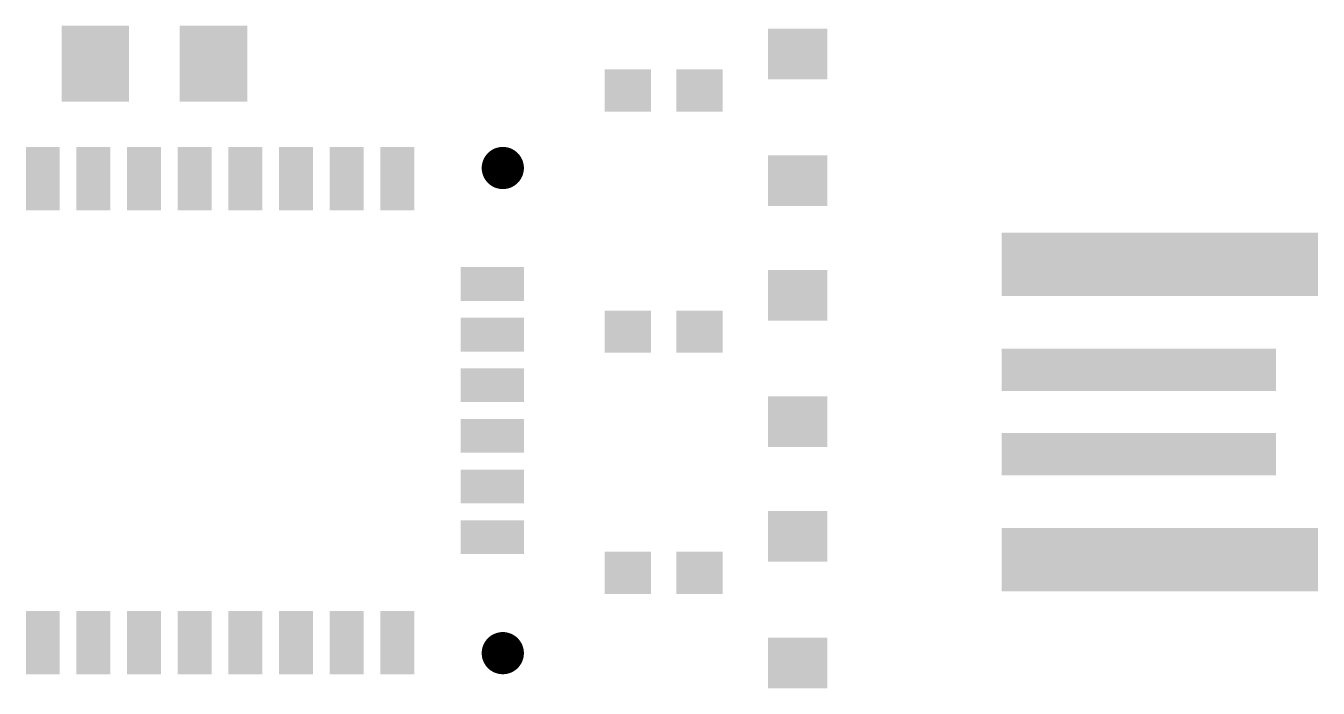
# Model space of a CAD drawing. Extents: x 3.3 to 33.9, y 4.2 to 19.9.
import ezdxf

# ---------------------------------------------------------------- set-up
doc = ezdxf.new("R2010")
doc.units = 0
doc.layers.add('31', color=253, linetype='CONTINUOUS')

# ---------------------------------------------------------------- blocks, each defined once
blk = doc.blocks.new('RECT')
blk.add_solid([(-0.5, -0.5), (0.5, -0.5), (-0.5, 0.5), (0.5, 0.5)])
blk = doc.blocks.new('PIE')
at = {"const_width": 0.5}
blk.add_lwpolyline([(0, -0.25, 1), (0, 0.25, 1), (0, -0.25)], format="xyb", dxfattribs=at)

msp = doc.modelspace()

# ---------------------------------------------------------------- block references
at = {"layer": '31', "xscale": 1.6, "yscale": 1.8}
for p in [(4.95, 19.05), (7.75, 19.05)]:
    msp.add_blockref('RECT', p, dxfattribs=at)
at = {"layer": '31'}
for p, xscale, yscale, rotation in [((21.59, 19.28), 1.2, 1.4, 270), ((3.705, 16.33), 0.8, 1.5, 180), ((4.905, 16.33), 0.8, 1.5, 180), ((6.105, 16.33), 0.8, 1.5, 180), ((7.305, 16.33), 0.8, 1.5, 180), ((8.505, 16.33), 0.8, 1.5, 180), ((9.705, 16.33), 0.8, 1.5, 180), ((10.905, 16.33), 0.8, 1.5, 180), ((12.105, 16.33), 0.8, 1.5, 180), ((21.59, 16.28), 1.2, 1.4, 270), ((30.172, 14.295), 7.5, 1.5, 180), ((14.355, 13.83), 0.8, 1.5, 270), ((21.59, 13.565), 1.2, 1.4, 270), ((14.355, 12.63), 0.8, 1.5, 270), ((14.355, 11.43), 0.8, 1.5, 270), ((21.59, 10.565), 1.2, 1.4, 270), ((14.355, 10.23), 0.8, 1.5, 270), ((14.355, 9.03), 0.8, 1.5, 270), ((21.59, 7.85), 1.2, 1.4, 270), ((14.355, 7.83), 0.8, 1.5, 270), ((30.172, 7.295), 7.5, 1.5, 180), ((3.705, 5.33), 0.8, 1.5, 180), ((4.905, 5.33), 0.8, 1.5, 180), ((6.105, 5.33), 0.8, 1.5, 180), ((7.305, 5.33), 0.8, 1.5, 180), ((8.505, 5.33), 0.8, 1.5, 180), ((9.705, 5.33), 0.8, 1.5, 180), ((10.905, 5.33), 0.8, 1.5, 180), ((12.105, 5.33), 0.8, 1.5, 180), ((21.59, 4.85), 1.2, 1.4, 270)]:
    msp.add_blockref('RECT', p, dxfattribs=dict(at, xscale=xscale, yscale=yscale, rotation=rotation))
at = {"layer": '31', "xscale": 1.1}
for p in [(17.565, 18.415), (19.265, 18.415), (17.565, 12.7), (19.265, 12.7), (17.565, 6.985), (19.265, 6.985)]:
    msp.add_blockref('RECT', p, dxfattribs=at)
at = {"layer": '31'}
for p in [(14.605, 16.58), (14.605, 5.08)]:
    msp.add_blockref('PIE', p, dxfattribs=at)
at = {"layer": '31', "xscale": 6.5, "rotation": 180}
for p in [(29.672, 11.795), (29.672, 9.795)]:
    msp.add_blockref('RECT', p, dxfattribs=at)

doc.saveas('drawing.dxf')
